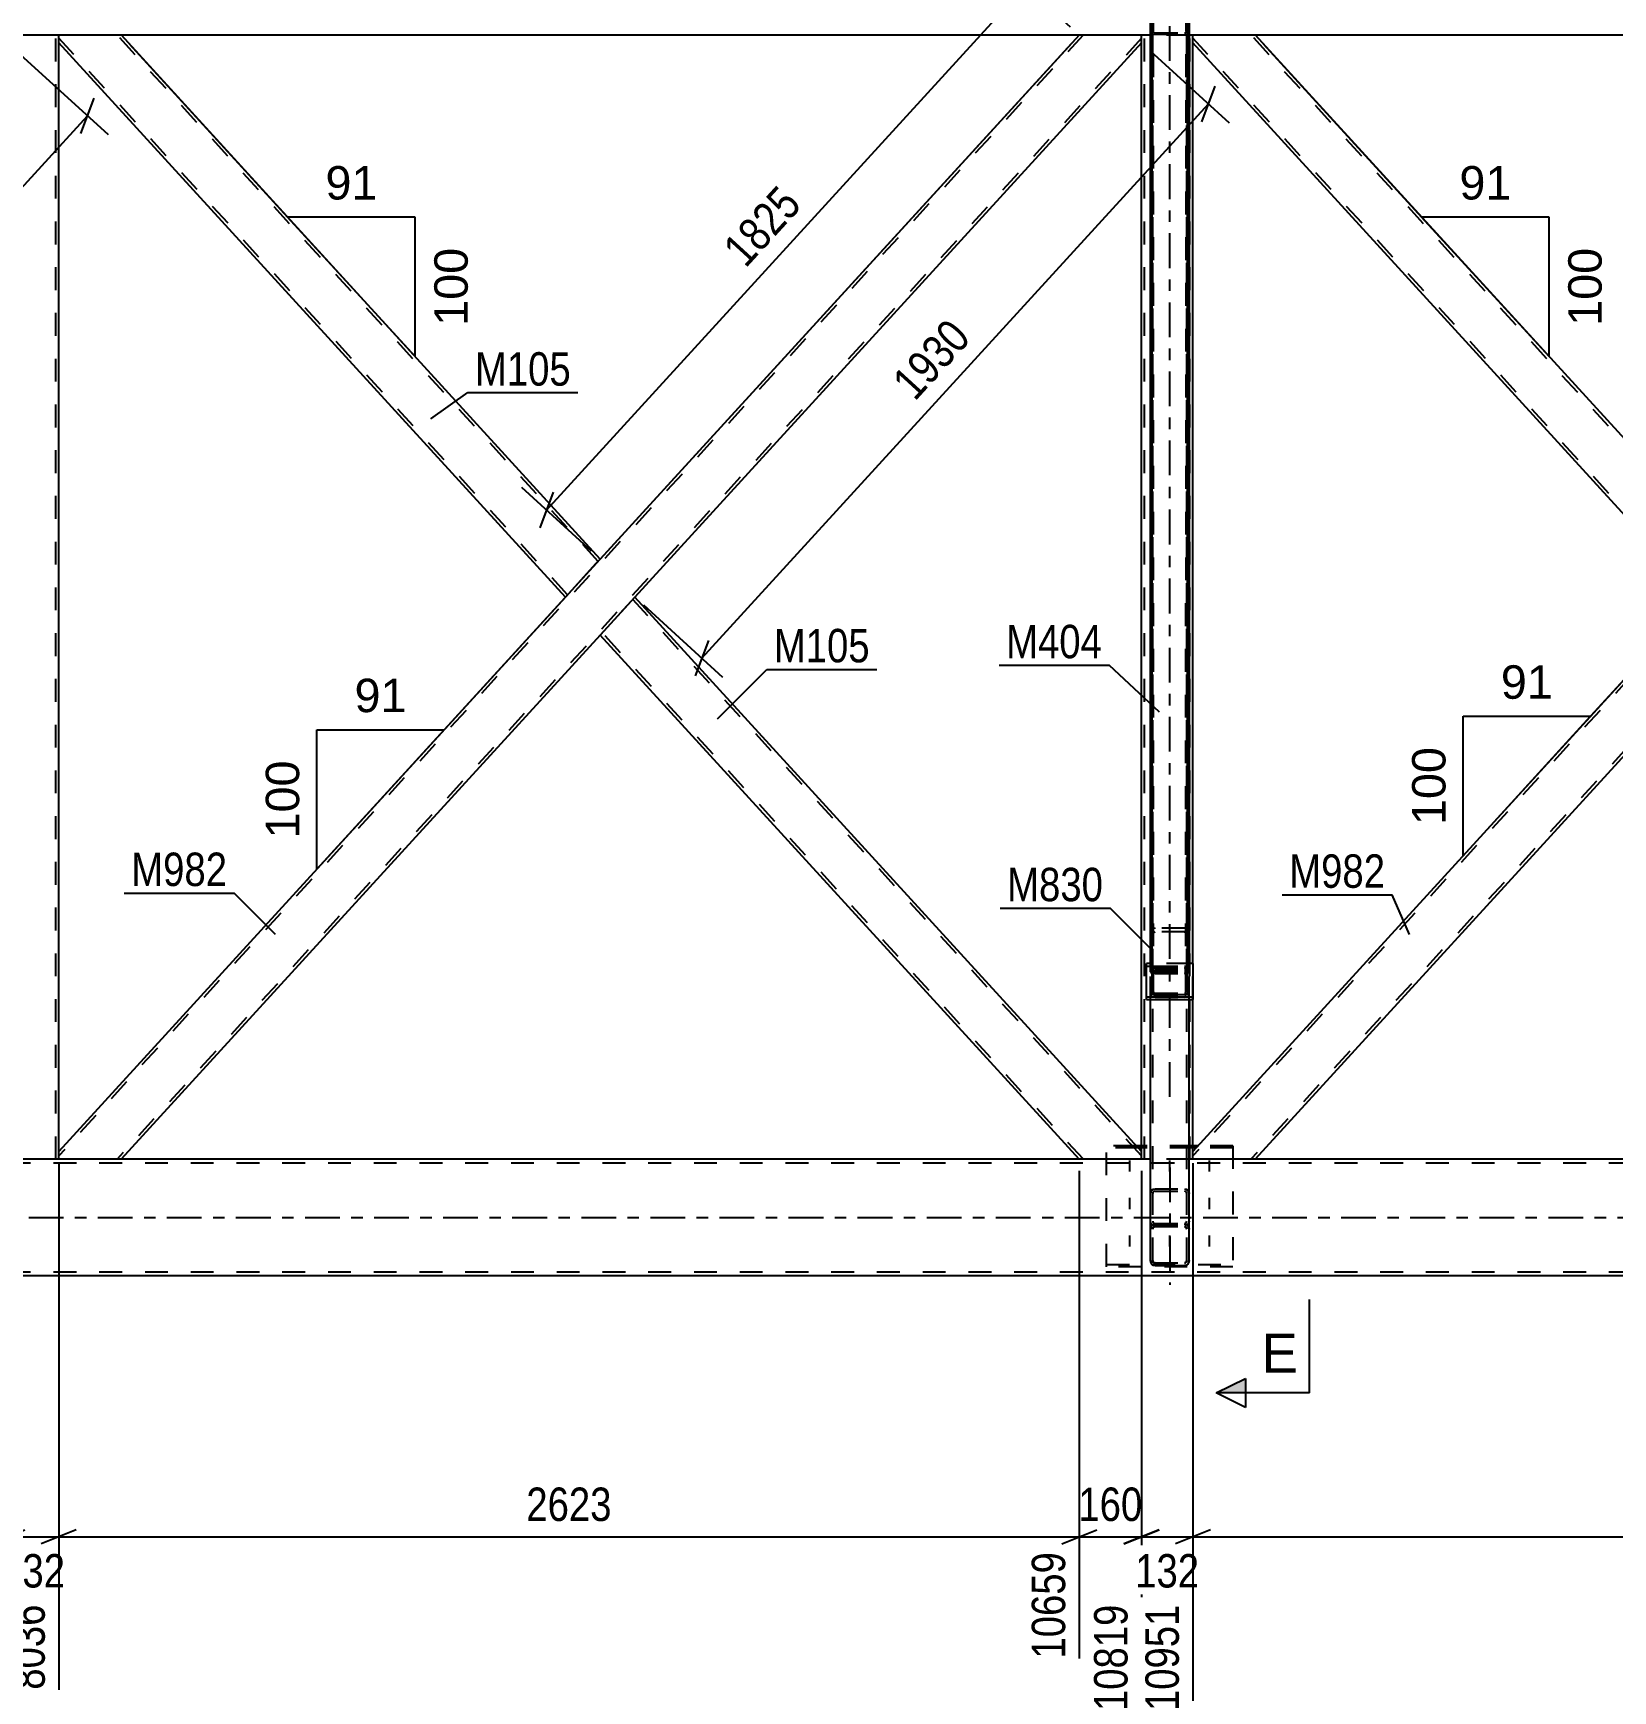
# Model space of a CAD drawing. Header units: millimetres. Extents: x -66 to 775, y -345 to 249.
# Drawn here: x 222.6 to 358, y -146.9 to -4.8 of the extents above; entities that cross this region are included whole.
import ezdxf

# ---------------------------------------------------------------- set-up
doc = ezdxf.new("R2010")
doc.units = ezdxf.units.MM
doc.linetypes.add('DXK_LINE_DOT2', pattern=[3.9198, 1.9599, -1.9599])
doc.linetypes.add('DXK_LINE_DOT3', pattern=[5.9187, 2.979, -0.9799, 0.9799, -0.9799])
doc.styles.add('Arial', font='ARIAL.TTF', dxfattribs={"height": 0.2})
doc.styles.add('Arial Narrow', font='ARIALN.TTF', dxfattribs={"height": 0.2})

# ---------------------------------------------------------------- blocks, each defined once
blk = doc.blocks.new('Part-761549502-4066 - 3824')
at = {"color": 7, "linetype": 'DXK_LINE_DOT2'}
for p, q in [((314.61, -110.54), (314.61, -100.18)), ((317.16, -100.18), (314.61, -100.18)), ((317.33, -100.36), (314.61, -100.36)), ((322, -100.18), (317.6, -100.18)), ((322, -100.36), (317.6, -100.36)), ((325.44, -100.36), (322.27, -100.36)), ((325.44, -100.18), (322.44, -100.18)), ((325.44, -100.18), (325.44, -110.54)), ((314.61, -110.36), (325.44, -110.36)), ((325.44, -110.54), (314.61, -110.54))]:
    blk.add_line(p, q, dxfattribs=at)
at = {"color": 2, "linetype": 'Continuous'}
for p, q in [((317.6, -100.18), (317.16, -100.18)), ((317.6, -100.36), (317.33, -100.36)), ((322.44, -100.18), (322, -100.18)), ((322.27, -100.36), (322, -100.36))]:
    blk.add_line(p, q, dxfattribs=at)
blk = doc.blocks.new('Part-761549502-4200 - 3824')
at = {"color": 7, "linetype": 'DXK_LINE_DOT2'}
for p, q in [((312.61, -5), (224.83, -101.05)), ((317.6, -5.27), (229.82, -101.33)), ((317.6, -5), (312.25, -5)), ((271.22, -49.9), (268.24, -53.16)), ((274.2, -53.16), (271.22, -56.42)), ((230.18, -101.33), (224.83, -101.33))]:
    blk.add_line(p, q, dxfattribs=at)
at = {"color": 2, "linetype": 'Continuous'}
for p, q in [((312.25, -5), (271.22, -49.9)), ((317.6, -5.66), (274.2, -53.16)), ((317.6, -5.66), (317.6, -5)), ((268.24, -53.16), (224.83, -100.66)), ((271.22, -56.42), (230.18, -101.33)), ((224.83, -101.33), (224.83, -100.66))]:
    blk.add_line(p, q, dxfattribs=at)
blk = doc.blocks.new('Part-761549502-3989 - 3824')
at = {"color": 2, "linetype": 'Continuous'}
for p, q in [((318.36, -5), (127.25, -5)), ((430.17, -5), (321.69, -5))]:
    blk.add_line(p, q, dxfattribs=at)
at = {"color": 7, "linetype": 'DXK_LINE_DOT2'}
blk.add_line((321.69, -5), (318.36, -5), dxfattribs=at)
blk = doc.blocks.new('Part-761549502-3997 - 3824')
at = {"color": 2, "linetype": 'Continuous'}
for p, q in [((318.02, -87.63), (318.02, -84.57)), ((318.36, -84.57), (318.02, -84.57)), ((322.02, -84.57), (321.69, -84.57)), ((322.02, -87.63), (322.02, -84.57)), ((318.02, -87.42), (322.02, -87.42)), ((318.02, -87.63), (322.02, -87.63))]:
    blk.add_line(p, q, dxfattribs=at)
at = {"color": 7, "linetype": 'DXK_LINE_DOT2'}
for p, q in [((318.02, -84.78), (322.02, -84.78)), ((321.69, -84.57), (318.36, -84.57))]:
    blk.add_line(p, q, dxfattribs=at)
blk = doc.blocks.new('Bolt-761549502-3967 - 3824')
at = {"color": 1, "linetype": 'DXK_LINE_DOT2'}
for p, q in [((316.61, -102.39), (316.61, -101.44)), ((320.02, -102.39), (320.02, -101.44)), ((323.44, -102.39), (323.44, -101.44)), ((316.61, -105.6), (316.61, -104.65)), ((323.44, -105.6), (323.44, -104.65)), ((316.61, -108.81), (316.61, -107.86)), ((320.02, -108.81), (320.02, -107.86)), ((323.44, -108.81), (323.44, -107.86))]:
    blk.add_line(p, q, dxfattribs=at)
blk = doc.blocks.new('Part-761549502-3994 - 3824')
at = {"color": 7, "linetype": 'DXK_LINE_DOT2'}
for p, q in [((430.17, -101.67), (15.1, -101.67)), ((321.69, -101.33), (318.36, -101.33)), ((430.17, -111), (15.1, -111))]:
    blk.add_line(p, q, dxfattribs=at)
at = {"color": 2, "linetype": 'Continuous'}
for p, q in [((318.36, -101.33), (127.24, -101.33)), ((430.17, -101.33), (321.69, -101.33)), ((430.17, -111.33), (15.1, -111.33))]:
    blk.add_line(p, q, dxfattribs=at)
at = {"color": 7, "linetype": 'DXK_LINE_DOT3'}
blk.add_line((15.1, -106.33), (430.17, -106.33), dxfattribs=at)
blk = doc.blocks.new('Part-761549502-4072 - 3824')
at = {"color": 7, "linetype": 'DXK_LINE_DOT2'}
for p, q in [((318.39, -85.18), (318.36, -85.29)), ((318.47, -85.09), (318.39, -85.18)), ((318.6, -85.02), (318.47, -85.09)), ((318.57, -85.24), (318.61, -85.19)), ((318.76, -85), (318.6, -85.02)), ((318.61, -85.19), (318.68, -85.16)), ((318.68, -85.16), (318.76, -85.15)), ((318.76, -85), (321.29, -85)), ((318.76, -85.15), (321.29, -85.15)), ((321.44, -85.02), (321.29, -85)), ((321.29, -85.15), (321.37, -85.16)), ((321.37, -85.16), (321.43, -85.19)), ((321.43, -85.19), (321.47, -85.24)), ((321.57, -85.09), (321.44, -85.02)), ((321.66, -85.18), (321.57, -85.09)), ((321.69, -85.29), (321.66, -85.18)), ((318.36, -87.63), (318.36, -85.29)), ((318.56, -85.29), (318.57, -85.24)), ((318.56, -110.01), (318.56, -85.29)), ((321.47, -85.24), (321.49, -85.29)), ((321.49, -110.01), (321.49, -85.29)), ((321.69, -87.63), (321.69, -85.29)), ((318.36, -87.14), (318.39, -87.26)), ((318.39, -87.26), (318.47, -87.35)), ((318.47, -87.35), (318.6, -87.42)), ((318.57, -87.2), (318.56, -87.14)), ((318.61, -87.25), (318.57, -87.2)), ((318.6, -87.42), (318.76, -87.44)), ((318.68, -87.28), (318.61, -87.25)), ((318.76, -87.29), (318.68, -87.28)), ((318.76, -87.29), (321.29, -87.29)), ((318.76, -87.44), (321.29, -87.44)), ((321.37, -87.28), (321.29, -87.29)), ((321.29, -87.44), (321.44, -87.42)), ((321.43, -87.25), (321.37, -87.28)), ((321.47, -87.2), (321.43, -87.25)), ((321.44, -87.42), (321.57, -87.35)), ((321.49, -87.14), (321.47, -87.2)), ((321.57, -87.35), (321.66, -87.26)), ((321.66, -87.26), (321.69, -87.14)), ((318.36, -107.31), (318.39, -107.15)), ((318.57, -107.23), (318.56, -107.31)), ((318.61, -107.16), (318.57, -107.23)), ((318.6, -106.92), (318.76, -106.89)), ((318.68, -107.12), (318.61, -107.16)), ((318.76, -107.1), (318.68, -107.12)), ((318.76, -106.89), (321.29, -106.89)), ((318.76, -107.1), (321.29, -107.1)), ((321.29, -106.89), (321.44, -106.92)), ((321.37, -107.12), (321.29, -107.1)), ((321.43, -107.16), (321.37, -107.12)), ((321.47, -107.23), (321.43, -107.16)), ((321.49, -107.31), (321.47, -107.23)), ((321.66, -107.15), (321.69, -107.31)), ((318.56, -110.01), (318.57, -110.09)), ((318.57, -110.09), (318.61, -110.16)), ((318.61, -110.16), (318.68, -110.21)), ((318.68, -110.21), (318.76, -110.22)), ((318.76, -110.22), (321.29, -110.22)), ((321.29, -110.22), (321.37, -110.21)), ((321.37, -110.21), (321.43, -110.16)), ((321.43, -110.16), (321.47, -110.09)), ((321.47, -110.09), (321.49, -110.01))]:
    blk.add_line(p, q, dxfattribs=at)
at = {"color": 2, "linetype": 'Continuous'}
for p, q in [((318.36, -110.01), (318.36, -87.63)), ((321.69, -110.01), (321.69, -87.63)), ((318.39, -110.17), (318.36, -110.01)), ((318.76, -110.44), (318.6, -110.4)), ((318.76, -110.44), (321.29, -110.44)), ((321.44, -110.4), (321.29, -110.44)), ((321.69, -110.01), (321.66, -110.17))]:
    blk.add_line(p, q, dxfattribs=at)
at = {"color": 7, "linetype": 'DXK_LINE_DOT2'}
for centre, start, end in [((318.77, -107.3), 114.3191, 159.2408), ((321.27, -107.3), 20.7574, 65.6792)]:
    blk.add_arc(centre, 0.414, start, end, dxfattribs=at)
at = {"color": 2, "linetype": 'Continuous'}
for centre, start, end in [((318.77, -110.03), 200.7574, 245.6792), ((321.27, -110.03), 294.3191, 339.2408)]:
    blk.add_arc(centre, 0.414, start, end, dxfattribs=at)
blk = doc.blocks.new('Part-761549502-4195 - 3824')
at = {"color": 2, "linetype": 'Continuous'}
for p, q in [((224.84, -5.66), (224.84, -5)), ((268.24, -53.16), (224.84, -5.66)), ((271.22, -49.9), (230.19, -5)), ((270.86, -50.29), (268.24, -53.16)), ((271.22, -49.9), (270.86, -50.29))]:
    blk.add_line(p, q, dxfattribs=at)
at = {"color": 7, "linetype": 'DXK_LINE_DOT2'}
for p, q in [((230.19, -5), (224.84, -5)), ((268.42, -52.96), (224.84, -5.27)), ((271.04, -50.1), (229.83, -5)), ((271.19, -49.93), (270.86, -50.29)), ((268.42, -52.96), (268.43, -52.95))]:
    blk.add_line(p, q, dxfattribs=at)
blk = doc.blocks.new('Part-761549502-4115 - 3824')
at = {"color": 2, "linetype": 'Continuous'}
for p, q in [((274.2, -53.16), (271.22, -56.42)), ((317.6, -100.66), (274.2, -53.16)), ((312.26, -101.33), (271.22, -56.42)), ((317.6, -101.33), (317.6, -100.66))]:
    blk.add_line(p, q, dxfattribs=at)
at = {"color": 7, "linetype": 'DXK_LINE_DOT2'}
for p, q in [((317.6, -101.05), (274.02, -53.36)), ((271.4, -56.22), (271.41, -56.21)), ((312.62, -101.33), (271.4, -56.22)), ((317.6, -101.33), (312.26, -101.33))]:
    blk.add_line(p, q, dxfattribs=at)
blk = doc.blocks.new('Part-761549502-4133 - 3824')
at = {"color": 7, "linetype": 'DXK_LINE_DOT3'}
blk.add_line((320.02, -102.03), (320.02, -112.08), dxfattribs=at)
at = {"color": 7, "linetype": 'DXK_LINE_DOT2'}
for p, q in [((318.36, -104.26), (318.39, -104.12)), ((318.36, -110.01), (318.36, -104.26)), ((318.39, -104.12), (318.47, -103.99)), ((318.47, -103.99), (318.6, -103.91)), ((318.57, -104.19), (318.56, -104.26)), ((318.56, -110.01), (318.56, -104.26)), ((318.61, -104.13), (318.57, -104.19)), ((318.6, -103.91), (318.76, -103.88)), ((318.68, -104.09), (318.61, -104.13)), ((318.76, -104.07), (318.68, -104.09)), ((318.76, -103.88), (321.29, -103.88)), ((318.76, -104.07), (321.29, -104.07)), ((321.29, -103.88), (321.44, -103.91)), ((321.37, -104.09), (321.29, -104.07)), ((321.43, -104.13), (321.37, -104.09)), ((321.47, -104.19), (321.43, -104.13)), ((321.44, -103.91), (321.57, -103.99)), ((321.49, -104.26), (321.47, -104.19)), ((321.49, -110.01), (321.49, -104.26)), ((321.57, -103.99), (321.66, -104.12)), ((321.66, -104.12), (321.69, -104.26)), ((321.69, -110.01), (321.69, -104.26)), ((318.39, -106.78), (318.36, -106.64)), ((318.39, -107.15), (318.36, -107.31)), ((318.47, -106.91), (318.39, -106.78)), ((318.6, -106.99), (318.47, -106.91)), ((318.56, -106.64), (318.57, -106.71)), ((318.56, -107.31), (318.57, -107.23)), ((318.57, -106.71), (318.61, -106.77)), ((318.57, -107.23), (318.61, -107.16)), ((318.68, -106.9), (318.6, -106.92)), ((318.76, -107.02), (318.6, -106.99)), ((318.61, -106.77), (318.68, -106.81)), ((318.61, -107.16), (318.68, -107.12)), ((318.68, -106.81), (318.76, -106.83)), ((318.76, -106.89), (318.68, -106.9)), ((318.68, -107.12), (318.76, -107.1)), ((318.76, -106.83), (321.29, -106.83)), ((318.76, -106.89), (321.29, -106.89)), ((318.76, -107.02), (321.29, -107.02)), ((318.76, -107.1), (321.29, -107.1)), ((321.29, -106.83), (321.37, -106.81)), ((321.43, -106.92), (321.29, -106.89)), ((321.44, -106.99), (321.29, -107.02)), ((321.29, -107.1), (321.37, -107.12)), ((321.37, -106.81), (321.43, -106.77)), ((321.37, -107.12), (321.43, -107.16)), ((321.43, -106.77), (321.47, -106.71)), ((321.44, -106.92), (321.43, -106.92)), ((321.43, -107.16), (321.47, -107.23)), ((321.57, -106.91), (321.44, -106.99)), ((321.47, -106.71), (321.49, -106.64)), ((321.47, -107.23), (321.49, -107.31)), ((321.66, -106.78), (321.57, -106.91)), ((321.69, -106.64), (321.66, -106.78)), ((321.69, -107.31), (321.66, -107.15)), ((318.36, -110.01), (318.39, -110.17)), ((318.57, -110.09), (318.56, -110.01)), ((318.61, -110.16), (318.57, -110.09)), ((318.6, -110.4), (318.76, -110.44)), ((318.68, -110.21), (318.61, -110.16)), ((318.76, -110.22), (318.68, -110.21)), ((318.76, -110.22), (321.29, -110.22)), ((318.76, -110.44), (321.29, -110.44)), ((321.37, -110.21), (321.29, -110.22)), ((321.29, -110.44), (321.44, -110.4)), ((321.43, -110.16), (321.37, -110.21)), ((321.47, -110.09), (321.43, -110.16)), ((321.49, -110.01), (321.47, -110.09)), ((321.66, -110.17), (321.69, -110.01))]:
    blk.add_line(p, q, dxfattribs=at)
for centre, start, end in [((318.77, -107.3), 114.3191, 159.2408), ((321.27, -107.3), 20.7574, 65.6792), ((318.77, -110.03), 200.7574, 245.6792), ((321.27, -110.03), 294.3191, 339.2408)]:
    blk.add_arc(centre, 0.414, start, end, dxfattribs=at)
blk = doc.blocks.new('Part-761549502-4139 - 3824')
at = {"color": 7, "linetype": 'DXK_LINE_DOT3'}
blk.add_line((320.02, -95.99), (320.02, 35.33), dxfattribs=at)
at = {"color": 2, "linetype": 'Continuous'}
for p, q in [((318.5, 27.25), (318.52, 27.41)), ((318.5, -87), (318.5, 27.25)), ((318.52, 27.41), (318.58, 27.54)), ((318.58, 27.54), (318.66, 27.63)), ((318.66, 27.63), (318.77, 27.66)), ((318.77, 27.66), (321.28, 27.66)), ((321.28, 27.66), (321.38, 27.63)), ((321.38, 27.63), (321.47, 27.54)), ((321.47, 27.54), (321.53, 27.41)), ((321.53, 27.41), (321.55, 27.25)), ((321.55, -87), (321.55, 27.25)), ((318.52, -87.08), (318.5, -87)), ((318.58, -87.15), (318.52, -87.08)), ((318.66, -87.2), (318.58, -87.15)), ((318.76, -87.21), (318.66, -87.2)), ((318.76, -87.21), (321.28, -87.21)), ((321.38, -87.2), (321.28, -87.21)), ((321.47, -87.15), (321.38, -87.2)), ((321.53, -87.08), (321.47, -87.15)), ((321.55, -87), (321.53, -87.08))]:
    blk.add_line(p, q, dxfattribs=at)
at = {"color": 7, "linetype": 'DXK_LINE_DOT2'}
for p, q in [((318.64, 27.33), (318.63, 27.25)), ((318.63, -87), (318.63, 27.25)), ((318.67, 27.4), (318.64, 27.33)), ((318.72, 27.44), (318.67, 27.4)), ((318.77, 27.46), (318.72, 27.44)), ((318.77, 27.46), (321.28, 27.46)), ((321.33, 27.44), (321.28, 27.46)), ((321.38, 27.4), (321.33, 27.44)), ((321.41, 27.33), (321.38, 27.4)), ((321.42, 27.25), (321.41, 27.33)), ((321.41, -87), (321.42, 27.25)), ((318.52, 23.25), (318.5, 23.41)), ((318.58, 23.12), (318.52, 23.25)), ((318.66, 23.03), (318.58, 23.12)), ((318.64, 23.33), (318.63, 23.41)), ((318.66, 23.28), (318.64, 23.33)), ((318.67, 23.26), (318.66, 23.28)), ((318.77, 23), (318.66, 23.03)), ((318.67, 23.26), (318.72, 23.22)), ((318.72, 23.22), (318.77, 23.2)), ((318.77, 23.2), (321.28, 23.2)), ((318.77, 23), (321.28, 23)), ((321.28, 23.2), (321.33, 23.22)), ((321.38, 23.03), (321.28, 23)), ((321.33, 23.22), (321.38, 23.26)), ((321.38, 23.28), (321.41, 23.33)), ((321.38, 23.26), (321.38, 23.28)), ((321.47, 23.12), (321.38, 23.03)), ((321.41, 23.33), (321.42, 23.41)), ((321.53, 23.25), (321.47, 23.12)), ((321.55, 23.41), (321.53, 23.25)), ((318.5, -84.99), (318.52, -84.91)), ((318.52, -84.91), (318.58, -84.84)), ((318.58, -84.84), (318.66, -84.79)), ((318.64, -84.95), (318.63, -84.99)), ((318.67, -84.91), (318.64, -84.95)), ((318.66, -84.79), (318.76, -84.78)), ((318.71, -84.89), (318.67, -84.91)), ((318.76, -84.88), (318.71, -84.89)), ((318.76, -84.78), (321.28, -84.78)), ((318.76, -84.88), (321.28, -84.88)), ((321.28, -84.78), (321.38, -84.79)), ((321.33, -84.89), (321.28, -84.88)), ((321.38, -84.91), (321.33, -84.89)), ((321.38, -84.79), (321.47, -84.84)), ((321.4, -84.95), (321.38, -84.91)), ((321.41, -84.99), (321.4, -84.95)), ((321.47, -84.84), (321.53, -84.91)), ((321.53, -84.91), (321.55, -84.99)), ((318.63, -87), (318.64, -87.04)), ((318.64, -87.04), (318.67, -87.08)), ((318.67, -87.08), (318.71, -87.1)), ((318.71, -87.1), (318.76, -87.11)), ((318.76, -87.11), (321.28, -87.11)), ((321.28, -87.11), (321.33, -87.1)), ((321.33, -87.1), (321.38, -87.08)), ((321.38, -87.08), (321.4, -87.04)), ((321.4, -87.04), (321.41, -87))]:
    blk.add_line(p, q, dxfattribs=at)
blk = doc.blocks.new('Part-761549502-4150 - 3824')
at = {"color": 7, "linetype": 'DXK_LINE_DOT2'}
for p, q in [((322, -5), (317.6, -5)), ((317.6, -5.66), (317.6, -5)), ((317.87, -101.33), (317.87, -5)), ((321.73, -101.33), (321.74, -5)), ((322, -5.66), (322, -5)), ((322, -87.63), (322, -84.57)), ((317.6, -101.33), (317.6, -100.66)), ((322, -101.33), (322, -100.66)), ((322, -101.33), (317.6, -101.33))]:
    blk.add_line(p, q, dxfattribs=at)
at = {"color": 2, "linetype": 'Continuous'}
for p, q in [((317.6, -100.66), (317.6, -5.66)), ((322, -84.57), (322, -5.66)), ((322, -100.66), (322, -87.63))]:
    blk.add_line(p, q, dxfattribs=at)
blk = doc.blocks.new('Part-761549502-4165 - 3824')
at = {"color": 2, "linetype": 'Continuous'}
for p, q in [((220.43, -100.66), (220.44, -5.66)), ((224.83, -100.66), (224.84, -5.66))]:
    blk.add_line(p, q, dxfattribs=at)
at = {"color": 7, "linetype": 'DXK_LINE_DOT2'}
for p, q in [((224.84, -5), (220.44, -5)), ((220.44, -5.66), (220.44, -5)), ((220.7, -101.33), (220.7, -5)), ((224.57, -101.33), (224.57, -5)), ((224.84, -5.66), (224.84, -5)), ((220.43, -101.33), (220.43, -100.66)), ((224.83, -101.33), (224.83, -100.66)), ((224.83, -101.33), (220.43, -101.33))]:
    blk.add_line(p, q, dxfattribs=at)
blk = doc.blocks.new('Part-761549502-4185 - 3824')
at = {"color": 7, "linetype": 'DXK_LINE_DOT2'}
for p, q in [((409.78, -5), (322, -101.05)), ((414.77, -5.27), (326.98, -101.33)), ((414.77, -5), (409.42, -5)), ((368.38, -49.9), (365.4, -53.16)), ((371.36, -53.16), (368.38, -56.42)), ((327.34, -101.33), (322, -101.33))]:
    blk.add_line(p, q, dxfattribs=at)
at = {"color": 2, "linetype": 'Continuous'}
for p, q in [((409.42, -5), (368.38, -49.9)), ((414.77, -5.66), (371.36, -53.16)), ((414.77, -5.66), (414.77, -5)), ((365.4, -53.16), (322, -100.66)), ((368.38, -56.42), (327.34, -101.33)), ((322, -101.33), (322, -100.66))]:
    blk.add_line(p, q, dxfattribs=at)
blk = doc.blocks.new('Part-761549502-4190 - 3824')
at = {"color": 2, "linetype": 'Continuous'}
for p, q in [((322, -5.66), (322, -5)), ((365.4, -53.16), (322, -5.66)), ((368.38, -49.9), (327.36, -5)), ((368.02, -50.3), (365.4, -53.16)), ((368.38, -49.9), (368.02, -50.3))]:
    blk.add_line(p, q, dxfattribs=at)
at = {"color": 7, "linetype": 'DXK_LINE_DOT2'}
for p, q in [((327.36, -5), (322, -5)), ((365.58, -52.96), (322, -5.27)), ((368.2, -50.1), (326.99, -5)), ((368.36, -49.93), (368.02, -50.3)), ((365.58, -52.96), (365.6, -52.95))]:
    blk.add_line(p, q, dxfattribs=at)
blk = doc.blocks.new('Part-761549502-4225 - 3824')
at = {"color": 7, "linetype": 'DXK_LINE_DOT2'}
for p, q in [((318.6, 0.1), (318.66, 0.12)), ((318.66, 0.12), (318.76, 0.15)), ((321.29, 0.15), (318.76, 0.15)), ((321.29, 0.15), (321.41, 0.12)), ((321.41, 0.12), (321.44, 0.1)), ((318.57, -0.39), (318.56, -0.52)), ((318.56, -85.27), (318.56, -0.52)), ((318.76, -0.18), (318.68, -0.21)), ((318.76, -0.18), (321.29, -0.18)), ((321.37, -0.21), (321.29, -0.18)), ((321.49, -0.52), (321.48, -0.39)), ((321.49, -85.27), (321.49, -0.52)), ((318.39, -4.79), (318.36, -4.66)), ((318.4, -4.8), (318.39, -4.79)), ((318.47, -4.87), (318.4, -4.8)), ((318.47, -4.87), (318.6, -4.92)), ((318.56, -4.66), (318.57, -4.72)), ((318.57, -4.72), (318.62, -4.78)), ((318.6, -4.92), (318.76, -4.93)), ((318.66, -4.8), (318.62, -4.78)), ((318.68, -4.81), (318.66, -4.8)), ((318.68, -4.81), (318.76, -4.82)), ((318.76, -4.82), (321.29, -4.82)), ((318.76, -4.93), (321.29, -4.93)), ((321.29, -4.82), (321.37, -4.81)), ((321.29, -4.93), (321.44, -4.92)), ((321.39, -4.8), (321.37, -4.81)), ((321.43, -4.78), (321.39, -4.8)), ((321.43, -4.78), (321.48, -4.72)), ((321.44, -4.92), (321.57, -4.87)), ((321.48, -4.72), (321.49, -4.66)), ((321.57, -4.87), (321.65, -4.8)), ((321.65, -4.8), (321.66, -4.79)), ((321.66, -4.79), (321.69, -4.66)), ((318.56, -82.19), (318.57, -82.06)), ((318.66, -81.55), (318.6, -81.57)), ((318.76, -81.52), (318.66, -81.55)), ((318.68, -81.88), (318.76, -81.85)), ((321.29, -81.52), (318.76, -81.52)), ((321.29, -81.85), (318.76, -81.85)), ((321.4, -81.56), (321.29, -81.52)), ((321.29, -81.85), (321.37, -81.88)), ((321.44, -81.57), (321.4, -81.56)), ((321.47, -82.06), (321.49, -82.19)), ((318.56, -84.57), (318.36, -84.57)), ((318.36, -84.78), (318.56, -84.78)), ((318.36, -85.27), (318.36, -84.78)), ((318.56, -85), (318.36, -85)), ((318.52, -84.78), (318.5, -84.78)), ((318.52, -84.78), (318.56, -84.78)), ((321.69, -84.57), (321.49, -84.57)), ((321.49, -84.78), (321.69, -84.78)), ((321.55, -84.78), (321.49, -84.78)), ((321.49, -85), (321.69, -85)), ((321.69, -84.78), (321.69, -84.78)), ((321.69, -84.78), (321.69, -85.27)), ((318.36, -85.27), (318.39, -85.32)), ((318.39, -85.32), (318.47, -85.37)), ((318.47, -85.37), (318.6, -85.4)), ((318.57, -85.29), (318.56, -85.27)), ((318.61, -85.32), (318.57, -85.29)), ((318.6, -85.4), (318.76, -85.41)), ((318.68, -85.33), (318.61, -85.32)), ((318.76, -85.34), (318.68, -85.33)), ((318.76, -85.34), (321.29, -85.34)), ((318.76, -85.41), (321.29, -85.41)), ((321.37, -85.33), (321.29, -85.34)), ((321.29, -85.41), (321.44, -85.4)), ((321.43, -85.32), (321.37, -85.33)), ((321.47, -85.29), (321.43, -85.32)), ((321.44, -85.4), (321.57, -85.37)), ((321.49, -85.27), (321.47, -85.29)), ((321.57, -85.37), (321.66, -85.32)), ((321.66, -85.32), (321.69, -85.27))]:
    blk.add_line(p, q, dxfattribs=at)
at = {"color": 2, "linetype": 'Continuous'}
for p, q in [((318.36, -0.52), (318.39, -0.26)), ((318.36, -84.78), (318.36, -0.52)), ((321.66, -0.26), (321.69, -0.52)), ((321.69, -0.52), (321.69, -84.78)), ((318.39, -81.93), (318.36, -82.19)), ((321.69, -82.19), (321.66, -81.93)), ((318.5, -84.78), (318.36, -84.78)), ((321.69, -84.78), (321.55, -84.78))]:
    blk.add_line(p, q, dxfattribs=at)
at = {"color": 7, "linetype": 'DXK_LINE_DOT2'}
for centre, radius, start, end in [((319, -0.38), 0.62, 129.3075, 144.0359), ((321.05, -0.38), 0.62, 35.9623, 50.6907), ((318.88, -0.45), 0.31, 129.3075, 169.2809), ((321.17, -0.45), 0.31, 10.7174, 50.6907), ((319, -82.05), 0.62, 129.3075, 144.0359), ((321.05, -82.05), 0.62, 35.9623, 50.6907)]:
    blk.add_arc(centre, radius, start, end, dxfattribs=at)
at = {"color": 2, "linetype": 'Continuous'}
for centre, start, end in [((319, -0.38), 144.0359, 169.2809), ((321.05, -0.38), 10.7174, 35.9623), ((319, -82.05), 144.0359, 169.2809), ((321.05, -82.05), 10.7174, 35.9623)]:
    blk.add_arc(centre, 0.62, start, end, dxfattribs=at)
blk = doc.blocks.new('StraightDimension-761549502-14159 - 3824')
at = {"color": 7, "linetype": 'Continuous'}
for p, q in [((312.26, -102.33), (312.26, -144.12)), ((317.6, -102.33), (317.6, -148.62)), ((310.76, -134.28), (313.76, -133.08)), ((319.1, -133.08), (316.1, -134.28)), ((312.26, -133.68), (317.6, -133.68))]:
    blk.add_line(p, q, dxfattribs=at)
at = {"color": 0}
blk.add_wipeout([(318.27, -132.93), (318.27, -128.73), (311.59, -128.73), (311.59, -132.93)], dxfattribs=at)
at = {"color": 0, "linetype": 'Continuous'}
blk.add_wipeout([(317, -138.88), (312.8, -138.88), (312.8, -149.22), (317, -149.22)], dxfattribs=at)
at = {"color": 3, "style": 'Arial Narrow'}
blk.add_text('160', height=2.863, dxfattribs=at).set_placement((312.19, -132.33))
at = {"color": 3, "linetype": 'Continuous', "style": 'Arial Narrow'}
blk.add_text('10819', height=2.863, rotation=90.0002, dxfattribs=at).set_placement((316.4, -148.62))
blk = doc.blocks.new('StraightDimension-761549502-14161 - 3824')
at = {"color": 7, "linetype": 'Continuous'}
for p, q in [((224.83, -101.66), (224.83, -146.79)), ((220.43, -102.33), (220.43, -146.79)), ((218.93, -134.28), (221.93, -133.08)), ((226.33, -133.08), (223.33, -134.28)), ((220.43, -133.68), (224.83, -133.68))]:
    blk.add_line(p, q, dxfattribs=at)
at = {"color": 0}
blk.add_wipeout([(225.98, -138.63), (225.98, -134.43), (219.29, -134.43), (219.29, -138.63)], dxfattribs=at)
at = {"color": 3, "style": 'Arial Narrow'}
blk.add_text('132', height=2.863, dxfattribs=at).set_placement((219.89, -138.03))
at = {"color": 0, "linetype": 'Continuous'}
blk.add_wipeout([(224.23, -138.88), (220.03, -138.88), (220.03, -147.39), (224.23, -147.39)], dxfattribs=at)
at = {"color": 3, "linetype": 'Continuous', "style": 'Arial Narrow'}
blk.add_text('8036', height=2.863, rotation=90.0002, dxfattribs=at).set_placement((223.63, -146.79))
blk = doc.blocks.new('StraightDimension-761549502-14158 - 3824')
at = {"color": 7, "linetype": 'Continuous'}
for p, q in [((322, -101.66), (322, -148.62)), ((317.6, -102.33), (317.6, -148.62)), ((316.1, -134.28), (319.1, -133.08)), ((323.5, -133.08), (320.5, -134.28)), ((317.6, -133.68), (322, -133.68))]:
    blk.add_line(p, q, dxfattribs=at)
at = {"color": 0}
blk.add_wipeout([(323.14, -138.63), (323.14, -134.43), (316.46, -134.43), (316.46, -138.63)], dxfattribs=at)
at = {"color": 3, "style": 'Arial Narrow'}
blk.add_text('132', height=2.863, dxfattribs=at).set_placement((317.06, -138.03))
at = {"color": 0, "linetype": 'Continuous'}
blk.add_wipeout([(321.4, -138.88), (317.2, -138.88), (317.2, -149.22), (321.4, -149.22)], dxfattribs=at)
at = {"color": 3, "linetype": 'Continuous', "style": 'Arial Narrow'}
blk.add_text('10951', height=2.863, rotation=90.0002, dxfattribs=at).set_placement((320.8, -148.62))
blk = doc.blocks.new('StraightDimension-761549502-14157 - 3824')
at = {"color": 7, "linetype": 'Continuous'}
for p, q in [((322, -101.66), (322, -148.62)), ((409.42, -102.33), (409.42, -144.12)), ((323.5, -133.08), (320.5, -134.28)), ((407.92, -134.28), (410.92, -133.08)), ((322, -133.68), (409.42, -133.68))]:
    blk.add_line(p, q, dxfattribs=at)
at = {"color": 0}
blk.add_wipeout([(369.97, -132.93), (369.97, -128.73), (361.45, -128.73), (361.45, -132.93)], dxfattribs=at)
at = {"color": 3, "style": 'Arial Narrow'}
blk.add_text('2623', height=2.863, dxfattribs=at).set_placement((362.05, -132.33))
at = {"color": 0, "linetype": 'Continuous'}
blk.add_wipeout([(408.82, -134.38), (404.62, -134.38), (404.62, -144.72), (408.82, -144.72)], dxfattribs=at)
at = {"color": 3, "linetype": 'Continuous', "style": 'Arial Narrow'}
blk.add_text('13574', height=2.863, rotation=90.0002, dxfattribs=at).set_placement((408.22, -144.12))
blk = doc.blocks.new('AngleDimension-761549502-4411 - 3824')
at = {"color": 7, "linetype": 'Continuous'}
for p, q in [((328.03, -5.74), (341.6, -20.59)), ((352.53, -20.59), (341.6, -20.59)), ((352.53, -32.55), (341.6, -20.59)), ((352.53, -32.55), (352.53, -20.59))]:
    blk.add_line(p, q, dxfattribs=at)
at = {"color": 0}
for points in [[(349.89, -19.69), (349.89, -15.49), (344.24, -15.49), (344.24, -19.69)], [(357.63, -22.64), (353.43, -22.64), (353.43, -30.51), (357.63, -30.51)]]:
    blk.add_wipeout(points, dxfattribs=at)
at = {"color": 3, "style": 'Arial'}
blk.add_text('91', height=2.865, dxfattribs=at).set_placement((344.84, -19.09))
blk.add_text('100', height=2.865, rotation=90.0002, dxfattribs=at).set_placement((357.03, -29.91))
blk = doc.blocks.new('AngleDimension-761549502-4415 - 3824')
at = {"color": 7, "linetype": 'Continuous'}
for p, q in [((230.87, -5.74), (244.44, -20.59)), ((255.37, -20.59), (244.44, -20.59)), ((255.37, -32.55), (244.44, -20.59)), ((255.37, -32.55), (255.37, -20.59))]:
    blk.add_line(p, q, dxfattribs=at)
at = {"color": 0}
for points in [[(252.72, -19.69), (252.72, -15.49), (247.08, -15.49), (247.08, -19.69)], [(260.47, -22.64), (256.27, -22.64), (256.27, -30.51), (260.47, -30.51)]]:
    blk.add_wipeout(points, dxfattribs=at)
at = {"color": 3, "style": 'Arial'}
blk.add_text('91', height=2.865, dxfattribs=at).set_placement((247.68, -19.09))
blk.add_text('100', height=2.865, rotation=90.0002, dxfattribs=at).set_placement((259.87, -29.91))
blk = doc.blocks.new('AngleDimension-761549502-4419 - 3824')
at = {"color": 7, "linetype": 'Continuous'}
for p, q in [((408.74, -5.74), (356.07, -63.37)), ((345.15, -63.37), (356.07, -63.37)), ((345.15, -75.33), (356.07, -63.37)), ((345.15, -75.33), (345.15, -63.37))]:
    blk.add_line(p, q, dxfattribs=at)
at = {"color": 0}
for points in [[(353.43, -62.47), (353.43, -58.27), (347.79, -58.27), (347.79, -62.47)], [(344.25, -65.42), (340.05, -65.42), (340.05, -73.29), (344.25, -73.29)]]:
    blk.add_wipeout(points, dxfattribs=at)
at = {"color": 3, "style": 'Arial'}
blk.add_text('91', height=2.865, dxfattribs=at).set_placement((348.39, -61.87))
blk.add_text('100', height=2.865, rotation=90.0002, dxfattribs=at).set_placement((343.65, -72.69))
blk = doc.blocks.new('AngleDimension-761549502-4423 - 3824')
at = {"color": 7, "linetype": 'Continuous'}
for p, q in [((311.57, -5.74), (257.85, -64.52)), ((246.93, -64.52), (257.85, -64.52)), ((246.93, -76.48), (257.85, -64.52)), ((246.93, -76.48), (246.93, -64.52))]:
    blk.add_line(p, q, dxfattribs=at)
at = {"color": 0}
for points in [[(255.21, -63.62), (255.21, -59.42), (249.57, -59.42), (249.57, -63.62)], [(246.03, -66.57), (241.83, -66.57), (241.83, -74.44), (246.03, -74.44)]]:
    blk.add_wipeout(points, dxfattribs=at)
at = {"color": 3, "style": 'Arial'}
blk.add_text('91', height=2.865, dxfattribs=at).set_placement((250.17, -63.02))
blk.add_text('100', height=2.865, rotation=90.0002, dxfattribs=at).set_placement((245.43, -73.84))
blk = doc.blocks.new('StraightDimension-761549502-4707 - 3824')
at = {"color": 7, "linetype": 'Continuous'}
for p, q in [((311.51, -4.33), (305.54, 1.13)), ((307.08, -2.31), (308.22, 0.72)), ((266.62, -45.7), (307.65, -0.8)), ((270.48, -49.22), (264.51, -43.77)), ((267.19, -44.18), (266.05, -47.21))]:
    blk.add_line(p, q, dxfattribs=at)
at = {"color": 0}
blk.add_wipeout([(289.45, -19.6), (286.35, -16.77), (280.61, -23.05), (283.71, -25.88)], dxfattribs=at)
at = {"color": 3, "style": 'Arial Narrow'}
blk.add_text('1825', height=2.863, rotation=47.5784, dxfattribs=at).set_placement((283.67, -25.03))
blk = doc.blocks.new('StraightDimension-761549502-4728 - 3824')
at = {"color": 7, "linetype": 'Continuous'}
for p, q in [((318.34, -6.34), (325.11, -12.52)), ((322.77, -12.42), (323.91, -9.39)), ((279.93, -58.4), (323.34, -10.9)), ((274.94, -53.83), (281.7, -60.02)), ((280.5, -56.89), (279.36, -59.91))]:
    blk.add_line(p, q, dxfattribs=at)
at = {"color": 0}
blk.add_wipeout([(303.95, -31), (300.85, -28.17), (295.11, -34.45), (298.21, -37.29)], dxfattribs=at)
at = {"color": 3, "style": 'Arial Narrow'}
blk.add_text('1930', height=2.863, rotation=47.5784, dxfattribs=at).set_placement((298.17, -36.44))
blk = doc.blocks.new('StraightDimension-761549502-4764 - 3824')
at = {"color": 7, "linetype": 'Continuous'}
for p, q in [((221.17, -6.34), (229.05, -13.53)), ((226.71, -13.43), (227.85, -10.4)), ((183.87, -59.41), (227.28, -11.92)), ((177.77, -53.83), (185.65, -61.03)), ((184.44, -57.9), (183.31, -60.92))]:
    blk.add_line(p, q, dxfattribs=at)
at = {"color": 0}
blk.add_wipeout([(207.89, -32.02), (204.79, -29.18), (199.05, -35.47), (202.15, -38.3)], dxfattribs=at)
at = {"color": 3, "style": 'Arial Narrow'}
blk.add_text('1930', height=2.863, rotation=47.5784, dxfattribs=at).set_placement((202.11, -37.45))
blk = doc.blocks.new('StraightDimension-761549502-14160 - 3824')
at = {"color": 7, "linetype": 'Continuous'}
for p, q in [((224.83, -101.66), (224.83, -146.79)), ((312.26, -102.33), (312.26, -144.12)), ((226.33, -133.08), (223.33, -134.28)), ((310.76, -134.28), (313.76, -133.08)), ((224.83, -133.68), (312.26, -133.68))]:
    blk.add_line(p, q, dxfattribs=at)
at = {"color": 0}
blk.add_wipeout([(272.8, -132.93), (272.8, -128.73), (264.29, -128.73), (264.29, -132.93)], dxfattribs=at)
at = {"color": 3, "style": 'Arial Narrow'}
blk.add_text('2623', height=2.863, dxfattribs=at).set_placement((264.89, -132.33))
at = {"color": 0, "linetype": 'Continuous'}
blk.add_wipeout([(311.66, -134.38), (307.46, -134.38), (307.46, -144.72), (311.66, -144.72)], dxfattribs=at)
at = {"color": 3, "linetype": 'Continuous', "style": 'Arial Narrow'}
blk.add_text('10659', height=2.863, rotation=90.0002, dxfattribs=at).set_placement((311.06, -144.12))
blk = doc.blocks.new('Mark-761549502-17647 - 3824')
at = {"color": 0}
blk.add_wipeout([(314.32, -79.22), (314.32, -76.22), (306.09, -76.22), (306.09, -79.22)], dxfattribs=at)
blk.add_wipeout([(314.32, -79.22), (314.32, -76.22), (306.09, -76.22), (306.09, -79.22)], dxfattribs=at)
at = {"color": 30, "linetype": 'Continuous'}
for p in [(305.49, -79.82), (318.45, -83.36)]:
    blk.add_line(p, (314.92, -79.82), dxfattribs=at)
at = {"color": 3, "style": 'Arial Narrow'}
blk.add_text('M830', height=2.863, dxfattribs=at).set_placement((306.09, -79.22))
blk = doc.blocks.new('Mark-761549502-4181 - 3824')
at = {"color": 0}
blk.add_wipeout([(338.49, -78.07), (338.49, -75.07), (330.26, -75.07), (330.26, -78.07)], dxfattribs=at)
blk.add_wipeout([(338.49, -78.07), (338.49, -75.07), (330.26, -75.07), (330.26, -78.07)], dxfattribs=at)
at = {"color": 30, "linetype": 'Continuous'}
for p in [(329.66, -78.67), (340.56, -82.06)]:
    blk.add_line(p, (339.09, -78.67), dxfattribs=at)
at = {"color": 3, "style": 'Arial Narrow'}
blk.add_text('M982', height=2.863, dxfattribs=at).set_placement((330.26, -78.07))
blk = doc.blocks.new('Mark-761549502-4111 - 3824')
at = {"color": 0}
blk.add_wipeout([(294.33, -58.75), (294.33, -55.75), (286.1, -55.75), (286.1, -58.75)], dxfattribs=at)
blk.add_wipeout([(294.33, -58.75), (294.33, -55.75), (286.1, -55.75), (286.1, -58.75)], dxfattribs=at)
at = {"color": 30, "linetype": 'Continuous'}
for p, q in [((281.26, -63.59), (285.5, -59.35)), ((285.5, -59.35), (294.93, -59.35))]:
    blk.add_line(p, q, dxfattribs=at)
at = {"color": 3, "style": 'Arial Narrow'}
blk.add_text('M105', height=2.863, dxfattribs=at).set_placement((286.1, -58.75))
blk = doc.blocks.new('Mark-761549502-4191 - 3824')
at = {"color": 0}
blk.add_wipeout([(268.71, -35.04), (268.71, -32.04), (260.49, -32.04), (260.49, -35.04)], dxfattribs=at)
blk.add_wipeout([(268.71, -35.04), (268.71, -32.04), (260.49, -32.04), (260.49, -35.04)], dxfattribs=at)
at = {"color": 30, "linetype": 'Continuous'}
for p, q in [((256.72, -37.87), (259.89, -35.64)), ((259.89, -35.64), (269.31, -35.64))]:
    blk.add_line(p, q, dxfattribs=at)
at = {"color": 3, "style": 'Arial Narrow'}
blk.add_text('M105', height=2.863, dxfattribs=at).set_placement((260.49, -35.04))
blk = doc.blocks.new('Mark-761549502-4196 - 3824')
at = {"color": 0}
blk.add_wipeout([(239.26, -77.92), (239.26, -74.92), (231.04, -74.92), (231.04, -77.92)], dxfattribs=at)
blk.add_wipeout([(239.26, -77.92), (239.26, -74.92), (231.04, -74.92), (231.04, -77.92)], dxfattribs=at)
at = {"color": 30, "linetype": 'Continuous'}
for p in [(230.44, -78.52), (243.4, -82.06)]:
    blk.add_line(p, (239.86, -78.52), dxfattribs=at)
at = {"color": 3, "style": 'Arial Narrow'}
blk.add_text('M982', height=2.863, dxfattribs=at).set_placement((231.04, -77.92))
blk = doc.blocks.new('Mark-761549502-16111 - 3824')
at = {"color": 0}
blk.add_wipeout([(314.22, -58.4), (314.22, -55.4), (306, -55.4), (306, -58.4)], dxfattribs=at)
blk.add_wipeout([(314.22, -58.4), (314.22, -55.4), (306, -55.4), (306, -58.4)], dxfattribs=at)
at = {"color": 30, "linetype": 'Continuous'}
for p in [(305.4, -59), (319.15, -63.03)]:
    blk.add_line(p, (314.82, -59), dxfattribs=at)
at = {"color": 3, "style": 'Arial Narrow'}
blk.add_text('M404', height=2.863, dxfattribs=at).set_placement((306, -58.4))
blk = doc.blocks.new('SectionMark-761549502-24472 - 3824')
at = {"linetype": 'Continuous'}
for points in [[(326.5, 48.61), (326.5, 47.36), (324, 48.61)], [(326.5, -120.11), (326.5, -121.36), (324, -121.36)]]:
    blk.add_hatch(color=6, dxfattribs=at).paths.add_polyline_path(points)
at = {"color": 6, "linetype": 'Continuous'}
for p, q in [((324, 48.61), (326.5, 49.86)), ((326.5, 47.36), (326.5, 49.86)), ((332, 48.61), (324, 48.61)), ((324, 48.61), (326.5, 47.36)), ((332, 48.61), (332, 40.61)), ((332, -121.36), (332, -113.36)), ((324, -121.36), (326.5, -120.11)), ((326.5, -120.11), (326.5, -122.61)), ((332, -121.36), (324, -121.36)), ((326.5, -122.61), (324, -121.36))]:
    blk.add_line(p, q, dxfattribs=at)
at = {"color": 0, "linetype": 'Continuous'}
for points in [[(331, 43.36), (331, 46.86), (327.89, 46.86), (327.89, 43.36)], [(331, -119.61), (331, -116.11), (327.89, -116.11), (327.89, -119.61)]]:
    blk.add_wipeout(points, dxfattribs=at)
at = {"color": 3, "linetype": 'Continuous', "style": 'Arial'}
for p in [(327.89, 43.36), (327.89, -119.61)]:
    blk.add_text('E', height=3.34, dxfattribs=at).set_placement(p)

msp = doc.modelspace()

# ---------------------------------------------------------------- block references
for name in ['Part-761549502-4139 - 3824', 'Part-761549502-3989 - 3824', 'Part-761549502-4225 - 3824', 'Part-761549502-4165 - 3824', 'Part-761549502-4200 - 3824', 'Part-761549502-4195 - 3824', 'Part-761549502-4150 - 3824', 'Part-761549502-4185 - 3824', 'Part-761549502-4190 - 3824', 'Part-761549502-4115 - 3824', 'Part-761549502-3997 - 3824', 'Part-761549502-4072 - 3824', 'Part-761549502-4066 - 3824', 'Part-761549502-3994 - 3824', 'Bolt-761549502-3967 - 3824', 'Part-761549502-4133 - 3824']:
    msp.add_blockref(name, (0, 0))

# ---------------------------------------------------------------- next in the draw order: block references
for name in ['StraightDimension-761549502-4764 - 3824', 'AngleDimension-761549502-4415 - 3824', 'AngleDimension-761549502-4411 - 3824', 'StraightDimension-761549502-14161 - 3824', 'StraightDimension-761549502-14159 - 3824']:
    msp.add_blockref(name, (0, 0))

# ---------------------------------------------------------------- next in the draw order: block references
for name in ['AngleDimension-761549502-4423 - 3824', 'AngleDimension-761549502-4419 - 3824', 'StraightDimension-761549502-14160 - 3824', 'StraightDimension-761549502-14158 - 3824']:
    msp.add_blockref(name, (0, 0))

# ---------------------------------------------------------------- next in the draw order: block references
for name in ['StraightDimension-761549502-4707 - 3824', 'Mark-761549502-4196 - 3824', 'Mark-761549502-4181 - 3824', 'Mark-761549502-17647 - 3824', 'StraightDimension-761549502-14157 - 3824']:
    msp.add_blockref(name, (0, 0))

# ---------------------------------------------------------------- next in the draw order: block references
for name in ['StraightDimension-761549502-4728 - 3824', 'Mark-761549502-4191 - 3824']:
    msp.add_blockref(name, (0, 0))

# ---------------------------------------------------------------- next in the draw order: block references
for name in ['SectionMark-761549502-24472 - 3824', 'Mark-761549502-16111 - 3824', 'Mark-761549502-4111 - 3824']:
    msp.add_blockref(name, (0, 0))

doc.saveas('drawing.dxf')
